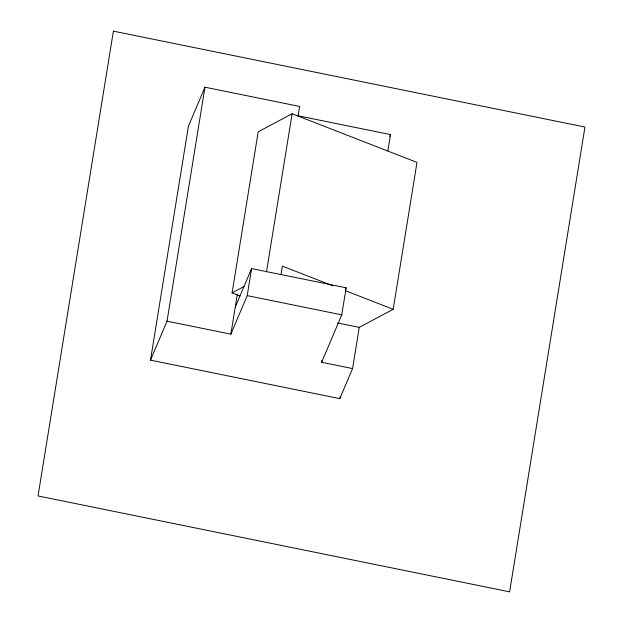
<?xml version="1.0" encoding="UTF-8"?>
<svg xmlns="http://www.w3.org/2000/svg" width="623" height="623" viewBox="0 0 623 623"><rect width="100%" height="100%" fill="white"/><g stroke="black" fill="none" stroke-linecap="round" stroke-linejoin="round"><path stroke-width="0.93" d="M239.98 295.948L232.091 292.872L258.202 131.803L292.125 113.752L416.997 162.401L393.183 309.304L359.253 327.355L352.571 368.575L339.808 398.65L150.493 360.149L188.426 126.165L204.967 87.189L299.624 106.44L298.074 116.026M150.493 360.149L167.034 321.18L204.967 87.189M167.034 321.18L230.86 334.154L237.27 294.648M230.86 334.154L247.214 295.629L251.599 268.575L346.147 287.803L341.762 314.856L321.624 362.282L352.571 368.575M266.48 271.94L292.125 113.752M281.028 274.65L282.406 266.146L332.838 285.793M321.624 362.282L321.935 360.367M339.808 398.65L340.119 396.726M387.872 150.828L390.512 134.584L297.747 115.722M235.245 307.1L251.599 268.575M389.757 136.351L390.512 134.584M345.407 289.547L346.147 287.803M232.091 292.872L243.975 286.549M247.214 295.629L341.762 314.856M337.689 322.971L359.253 327.355M345.446 290.707L393.183 309.304M113.394 31.15L38.034 495.955L509.606 591.85L584.966 127.045L113.394 31.15"/></g></svg>
